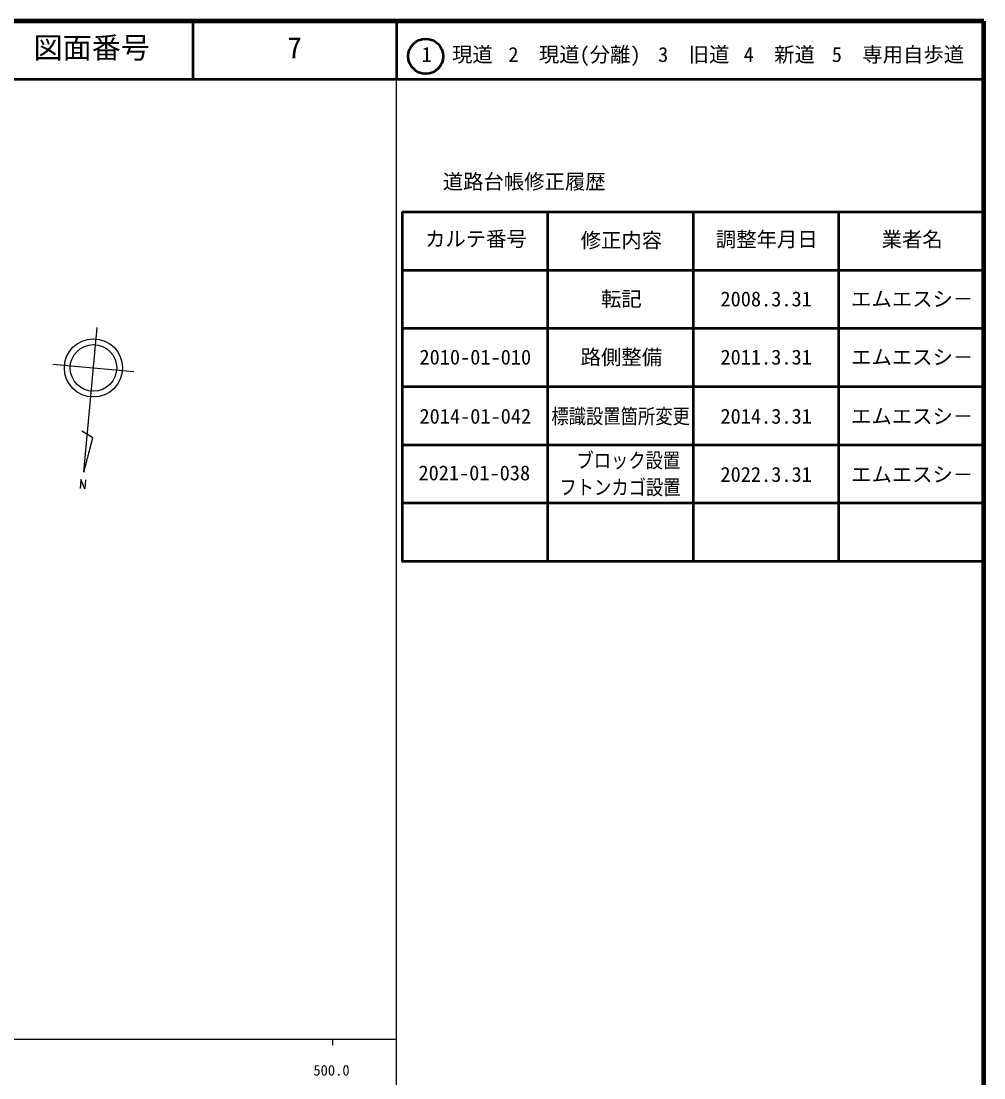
# Model space of a CAD drawing. Units: millimetres, scale not verified. Extents: x 40000 to 680000, y 20000 to 380000.
# Drawn here: x 514477 to 680000, y 198357 to 380000 of the extents above; entities that cross this region are included whole.
import ezdxf
from ezdxf.enums import TextEntityAlignment as Align

# ---------------------------------------------------------------- set-up
doc = ezdxf.new("R2010")
doc.units = ezdxf.units.MM
doc.header["$LTSCALE"] = 1000
for name, color, linetype, lineweight in [('M-BGD', 7, 'Continuous', 25), ('M-TTL', 2, 'Continuous', 140), ('M-TTL-BAND', 7, 'Continuous', 25), ('M-TTL-FRAM', 2, 'Continuous', 50), ('M-TTL-LINE', 7, 'Continuous', 50)]:
    doc.layers.add(name, color=color, linetype=linetype, lineweight=lineweight)
doc.layers.add('M-TTL-TXT', color=7, linetype='Continuous')
doc.styles.add('ＭＳ ゴシック', font='')
doc.styles.get('ＭＳ ゴシック').set_extended_font_data('MS Gothic')

msp = doc.modelspace()

# ---------------------------------------------------------------- linework, layer by layer
at = {"layer": 'M-BGD'}
for p, q in [((525248, 302471), (527559, 327364)), ((519942, 321041), (533882, 319747)), ((526799, 308353), (524899, 309533)), ((525248, 302471), (526799, 308353))]:
    msp.add_line(p, q, dxfattribs=at)
msp.add_lwpolyline([(525562, 301135), (525420, 299598), (524765, 301213), (524630, 299670)], dxfattribs=at)
for radius in [5000, 4000]:
    msp.add_circle((526912, 320394), radius, dxfattribs=at)
at = {"layer": 'M-TTL'}
for p, q in [((680000, 380000), (40000, 380000)), ((680000, 20000), (680000, 380000))]:
    msp.add_line(p, q, dxfattribs=at)
at = {"layer": 'M-TTL-BAND'}
for p, q in [((579000, 20000), (579000, 370000)), ((40000, 205000), (579000, 205000)), ((568000, 205000), (568000, 204000))]:
    msp.add_line(p, q, dxfattribs=at)
at = {"layer": 'M-TTL-FRAM'}
msp.add_line((580000, 347197), (680000, 347197), dxfattribs=at)
msp.add_lwpolyline([(580000, 347197), (580000, 287197), (680000, 287197)], dxfattribs=at)
at = {"layer": 'M-TTL-LINE'}
for p, q in [((543996, 380000), (543996, 370000)), ((579000, 380000), (579000, 370000)), ((40000, 370000), (680000, 370000)), ((605000, 347197), (605000, 287197)), ((630000, 347197), (630000, 287197)), ((655000, 347197), (655000, 287197)), ((580000, 337197), (680000, 337197)), ((580000, 327197), (680000, 327197)), ((580000, 317197), (680000, 317197)), ((580000, 307197), (680000, 307197)), ((580000, 297197), (680000, 297197))]:
    msp.add_line(p, q, dxfattribs=at)
msp.add_circle((584031, 373958), 3000, dxfattribs=at)

# ---------------------------------------------------------------- texts
at = {"layer": 'M-TTL-BAND', "style": 'ＭＳ ゴシック'}
msp.add_text('500.0', height=1833, dxfattribs=at).set_placement((564719, 198195), align=Align.BOTTOM_LEFT)
at = {"layer": 'M-TTL-TXT', "style": 'ＭＳ ゴシック'}
for s, height, p in [('図面番号', 3666, (516621, 372500)), ('7', 3666, (560246, 372500)), ('1\u3000現道', 2566, (583323, 372208)), ('2\u3000現道(分離)', 2566, (598244, 372208)), ('3\u3000旧道', 2566, (623996, 372208)), ('4\u3000新道', 2566, (638699, 372208)), ('5\u3000専用自歩道', 2566, (653853, 372208)), ('道路台帳修正履歴', 2566, (586968, 350363)), ('カルテ番号', 2566, (583925, 340527)), ('修正内容', 2566, (610675, 340273)), ('調整年月日', 2566, (633925, 340447)), ('業者名', 2566, (662425, 340447)), ('転記', 2566, (614175, 330197)), ('2008.3.31', 2566, (634712, 330197)), ('エムエスシ－', 2566, (657175, 330197)), ('2010-01-010', 2566, (582962, 320197)), ('路側整備', 2566, (610675, 320197)), ('2011.3.31', 2566, (634712, 320197)), ('エムエスシ－', 2566, (657175, 320197)), ('2014-01-042', 2566, (582962, 310033)), ('2014.3.31', 2566, (634712, 310033)), ('エムエスシ－', 2566, (657175, 310033)), ('2021-01-038', 2566, (582791, 300295)), ('エムエスシ－', 2566, (657175, 300033)), ('2022.3.31', 2566, (634712, 300033))]:
    msp.add_text(s, height=height, dxfattribs=at).set_placement(p, align=Align.BOTTOM_LEFT)
at = {"layer": 'M-TTL-TXT', "style": 'ＭＳ ゴシック', "width": 0.85}
for s, p in [('標識設置箇所変更', (605650, 310033)), ('ブロック設置', (609945, 302444)), ('フトンカゴ設置', (607026, 297823))]:
    msp.add_text(s, height=2566, dxfattribs=at).set_placement(p, align=Align.BOTTOM_LEFT)

doc.saveas('drawing.dxf')
